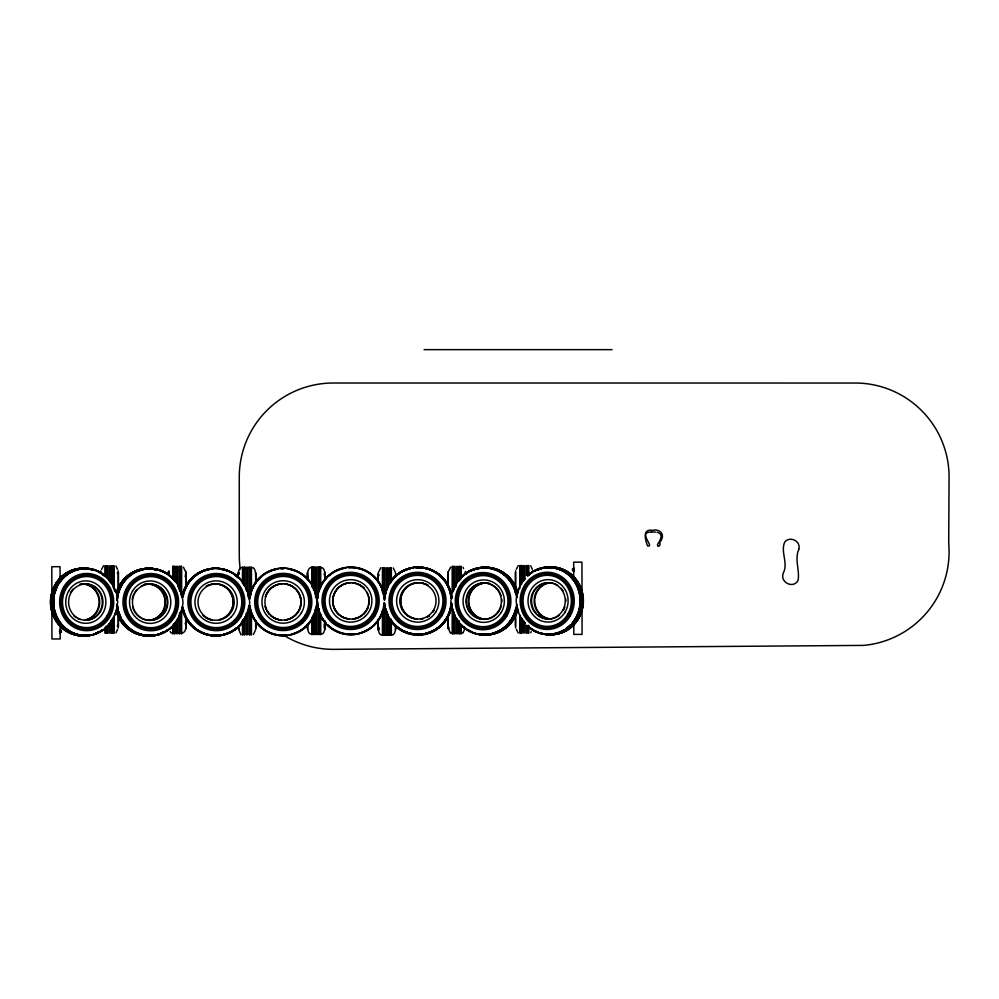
<?xml version="1.0" encoding="UTF-8"?>
<svg xmlns="http://www.w3.org/2000/svg" width="999" height="999" viewBox="0 0 999 999"><rect width="100%" height="100%" fill="white"/><g stroke="black" fill="none" stroke-linecap="round" stroke-linejoin="round"><path stroke-width="1.5" d="M517.395 591.433L516.133 600.149L517.045 608.903M448.002 572.315L448.002 575.499M181.706 611.6L183.004 602.884L182.068 594.13M248.401 611.513L249.738 602.809L248.776 594.043M316.933 600.199L318.269 591.483M307.555 625.936C307.48 628.433 307.967 634.852 311.788 634.178M448.002 624.712L448.002 627.747L450.262 632.642M242.507 567.457C238.699 566.77 238.212 573.151 238.286 575.649M239.036 574.138L239.248 572.839M255.669 575.649C255.769 573.126 255.195 566.808 251.436 567.457M324.937 575.649C325.087 573.076 324.4 566.908 320.716 567.457M378.196 626.86C378.122 629.37 378.621 635.751 382.43 635.064M115.959 632.916L117.52 629.457M253.409 634.515L255.669 629.645L255.669 620.854M530.769 632.742L531.256 631.605M464.685 629.17L463.074 632.742M101.523 569.467L103.571 565.709M448.688 570.904L450.736 567.145M516.346 569.293L518.256 565.546M168.481 572.34L169.181 570.928M185.165 576.798L185.864 572.34L183.479 567.27M380.806 567.707L378.196 572.877L378.196 581.668M462.774 632.941L461.151 632.954M651.448 532.067C636.9 531.443 655.257 547.652 647.564 545.916C644.243 537.112 643.306 528.583 652.822 530.382C657.866 528.546 667.007 533.191 659.74 542.557C661.425 545.117 657.28 548.463 657.479 544.655C659.727 540.696 664.635 534.178 657.042 532.23M60.177 577.834L61.239 577.809M572.689 569.692L573.751 569.68M60.115 631.418L61.164 631.405M424.088 349.65L612.062 349.65M651.535 532.055L655.494 532.055M243.007 567.457L244.193 567.457M244.693 567.457L246.278 567.457M247.665 567.457L249.263 567.457M249.75 567.457L250.949 567.457M311.788 567.457C307.792 567.045 306.568 574.4 308.254 577.06M312.275 567.457L313.474 567.457M313.961 567.457L315.559 567.457M316.945 567.457L318.531 567.457M319.031 567.457L320.217 567.457M246.278 567.869L247.665 567.869M315.559 567.869L316.945 567.869M172.715 632.954L170.966 632.891L170.267 631.493M173.202 632.954L174.4 632.954M174.887 632.954L176.473 632.954M177.872 632.954L179.458 632.954M179.945 632.954L181.144 632.954M181.643 632.954C185.851 633.466 186.813 625.786 185.165 623.089M452.222 632.954L450.487 632.891M452.722 632.954L453.908 632.954M454.408 632.954L455.994 632.954M457.392 632.954L458.978 632.954M459.465 632.954L460.664 632.954M315.559 633.753L316.945 633.753M312.275 634.178L313.474 634.178M313.961 634.178L315.559 634.178M316.945 634.178L318.531 634.178M319.031 634.178L320.217 634.178M320.716 634.178C324.538 634.852 325.012 628.433 324.937 625.936M386.188 634.64L387.587 634.64M382.917 635.064L384.116 635.064M384.603 635.064L386.188 635.064M387.587 635.064L389.173 635.064M389.66 635.064L390.859 635.064M391.358 635.064C395.167 635.751 395.654 629.37 395.579 626.86M241.021 634.827L238.286 628.521M518.256 633.041L516.346 629.295M463.074 567.345L463.598 568.593M530.719 565.734L532.342 569.293M117.52 569.467L115.959 566.008M393.319 567.994L395.579 572.877L395.579 576.997M465.384 572.315L465.621 573.876M378.946 628.383L379.158 629.682M315.959 593.918L316.92 602.684A33.766 33.754 -88.8 0 1 284.615 635.701A33.766 33.754 -88.8 0 1 249.463 605.669M450.861 600.424L451.798 609.19M116.821 594.03L117.732 602.797M573.838 567.882L573.901 571.465M573.426 568.931L573.576 570.417M573.301 568.931L573.326 570.429M573.051 568.931L573.076 570.429L572.802 568.943M572.552 568.943L572.577 570.441M61.289 630.656L61.314 632.155M60.04 577.047L60.077 578.846M60.914 630.656L60.939 632.155L60.789 630.669M60.539 630.669L60.564 632.167M60.415 630.669L60.44 632.167M59.952 629.632L60.027 633.216M59.653 630.681L59.69 632.18L59.528 630.694M582.017 608.254L582.067 634.39L573.801 634.402L573.788 625.174M573.701 575.973L573.676 562.137L581.942 562.125L581.992 592.869A33.354 31.531 -90 0 1 582.779 598.663M60.077 577.459L60.052 566.695L51.798 566.708L51.848 592.844M51.873 611.301L51.923 638.973L60.19 638.96L60.165 625.124A33.354 31.531 90 0 0 72.827 633.678M533.029 570.716L533.029 571.528M528.808 565.534L528.808 574.912M528.808 625.424L528.808 633.054M528.309 565.534L528.309 574.912M528.309 625.424L528.309 633.054M527.122 565.534L527.122 575.212M527.122 625.424L527.122 633.054M526.623 565.534L526.623 575.212M526.623 625.424L526.623 633.054M525.037 565.534L525.037 577.934M525.037 623.738L525.037 633.054M523.651 565.534L523.651 580.656M523.651 622.377L523.651 633.054M522.052 565.534L522.052 582.005M522.052 618.406L522.052 633.054M521.565 565.534L521.565 584.49M521.565 618.169L521.565 633.054M520.367 565.534L520.367 586.001M520.367 615.359L520.367 633.054M519.88 565.534L519.88 588.523M519.88 615.359L519.88 633.054M515.646 570.716L515.646 587.212M515.646 614.56L515.646 627.872M515.409 572.227L515.409 585.264M515.409 618.031L515.409 626.361M465.621 573.026L465.621 574.1M465.384 571.515L465.384 572.639M465.384 627.859L465.384 628.683M461.151 566.333L461.151 577.01M461.151 624.475L461.151 633.853M460.664 566.333L460.664 579.57M460.664 624.475L460.664 633.853M459.465 566.333L459.465 579.82M459.465 624.175L459.465 633.853M458.978 566.333L458.978 581.231M458.978 620.342L458.978 633.853M457.392 566.333L457.392 582.405M457.392 620.092L457.392 633.853M455.994 566.333L455.994 586.563M455.994 617.382L455.994 633.853M454.408 566.333L454.408 588.086M454.408 614.722L454.408 633.853M453.908 566.333L453.908 589.435M453.908 612.062L453.908 633.853M452.722 566.333L452.722 592.145M452.722 609.402L452.722 633.853M452.222 566.333L452.222 592.145M452.222 609.402L452.222 633.853M448.963 627.335L448.963 628.458M448.002 571.515L448.002 584.827M448.002 616.371L448.002 628.683M447.764 573.026L447.764 584.215M447.764 618.831L447.764 627.16M395.816 574.388L395.816 575.461M395.816 627.447L395.816 628.521M395.579 625.898L395.579 630.032M391.358 567.694L391.358 581.181M391.358 620.329L391.358 635.214M390.859 567.694L390.859 582.579M390.859 618.731L390.859 635.214M389.66 567.694L389.66 583.99M389.66 618.731L389.66 635.214M389.173 567.694L389.173 583.99M389.173 618.731L389.173 635.214M387.587 567.694L387.587 588.099M387.587 613.423L387.587 635.214M386.188 567.694L386.188 590.796M386.188 610.764L386.188 635.214M384.603 567.694L384.603 596.391M384.603 605.032L384.603 635.214M384.116 567.694L384.116 596.391M384.116 605.032L384.116 635.214M382.917 567.694L382.917 592.145M382.917 610.764L382.917 635.214M382.43 567.694L382.43 592.145M382.43 610.764L382.43 635.214M378.946 574.388L378.946 575.461M378.946 627.447L378.946 628.521M378.196 619.18L378.196 630.032M377.959 574.388L377.959 581.243M377.959 620.991L377.959 628.521M325.174 573.726L325.174 579.857M325.174 623.938L325.174 627.859M324.937 572.202L324.937 580.157M324.937 620.579L324.937 629.37M324.188 573.726L324.188 574.8M324.188 623.938L324.188 627.859M320.716 567.02L320.716 587.487M320.716 614.148L320.716 634.552M320.217 567.02L320.217 587.487M320.217 614.148L320.217 634.552M319.031 567.02L319.031 591.483M319.031 608.741L319.031 634.552M318.531 567.02L318.531 591.483M318.531 608.741L318.531 634.552M316.945 567.02L316.945 598.651M316.945 601.523L316.945 634.552M315.559 567.02L315.559 597.215M315.559 608.741L315.559 634.552M313.961 567.02L313.961 590.147M313.961 614.148L313.961 634.552M313.474 567.02L313.474 590.147M313.474 614.148L313.474 634.552M312.275 567.02L312.275 587.487M312.275 616.858L312.275 634.552M311.788 567.02L311.788 586.163M311.788 618.256L311.788 634.552M307.555 572.202L307.555 580.157M307.555 625.237L307.555 629.37M307.317 573.726L307.317 577.634M307.317 624.512L307.317 627.859M255.906 574L255.906 582.33M255.906 621.278L255.906 628.134M255.669 572.489L255.669 583.341M251.436 567.307L251.436 590.421M251.436 613.074L251.436 634.827M250.949 567.307L250.949 594.542M250.949 610.364L250.949 634.827M249.75 567.307L249.75 598.925M249.75 606.131L249.75 634.827M249.263 567.307L249.263 598.925M249.263 606.131L249.263 634.827M247.665 567.307L247.665 591.758M247.665 610.364L247.665 634.827M246.278 567.307L246.278 590.421M246.278 613.224L246.278 634.827M244.693 567.307L244.693 586.438M244.693 617.332L244.693 634.827M244.193 567.307L244.193 583.778M244.193 619.942L244.193 634.827M243.007 567.307L243.007 583.566M243.007 620.167L243.007 634.827M242.507 567.307L242.507 583.566M242.507 620.167L242.507 634.827M239.248 572.702L239.248 573.513M239.248 628.309L239.248 629.432M238.286 572.489L238.286 576.011M238.049 574L238.049 577.347M186.101 572.939L186.101 585.539M186.101 618.731L186.101 627.06M185.864 571.416L185.864 585.451M185.864 616.77L185.864 628.583M181.643 566.233L181.643 596.428M181.643 609.303L181.643 633.766M181.144 566.233L181.144 593.556M181.144 612L181.144 633.766M179.945 566.233L179.945 590.571M179.945 613.361L179.945 633.766M179.458 566.233L179.458 590.571M179.458 613.361L179.458 633.766M177.872 566.233L177.872 586.538M177.872 618.868L177.872 633.766M176.473 566.233L176.473 582.717M176.473 620.267L176.473 633.766M174.887 566.233L174.887 581.356M174.887 623.364L174.887 633.766M174.4 566.233L174.4 581.356M174.4 623.364L174.4 633.766M173.202 566.233L173.202 578.633M173.202 626.123L173.202 633.766M172.715 566.233L172.715 578.633M172.715 626.123L172.715 633.766M169.231 572.939L169.231 574M168.481 571.416L168.481 574.937M168.244 572.939L168.244 574M118.456 572.402L118.456 586.425M118.456 618.206L118.456 626.535M118.219 570.891L118.219 589.872M118.219 614.285L118.219 628.046M117.457 572.402L117.457 573.476M117.457 625.461L117.457 626.535M113.986 565.709L113.986 587.462M113.986 616.745L113.986 633.229M113.499 565.709L113.499 587.462M113.499 616.745L113.499 633.229M112.3 565.709L112.3 583.404M112.3 619.467L112.3 633.229M111.813 565.709L111.813 583.404M111.813 619.467L111.813 633.229M110.215 565.709L110.215 582.005M110.215 623.538L110.215 633.229M108.829 565.709L108.829 580.594M108.829 623.538L108.829 633.229M107.243 565.709L107.243 576.098M107.243 626.46L107.243 633.229M106.743 565.709L106.743 576.098M106.743 626.46L106.743 633.229M105.557 565.709L105.557 576.386M105.557 626.46L105.557 633.229M105.057 565.709L105.057 576.386M105.057 628.696L105.057 633.229M100.837 570.891L100.837 572.015M100.599 572.402L100.599 573.176M283.654 635.189A93.981 93.981 0 0 0 333.266 649.35L863.486 645.404A93.981 93.981 0 0 0 948.713 543.419L949.05 479.47A93.981 93.981 0 0 0 857.567 383.042L333.266 383.017A93.981 93.981 0 0 0 239.273 476.998L239.273 555.357A93.981 93.981 0 0 0 240.297 569.155M153.184 569.018A33.354 32.443 -90 0 1 157.38 569.78A33.766 32.855 -90 0 0 116.696 592.744M165.272 572.927A33.354 32.443 -90 0 0 158.741 570.142A33.766 32.855 -90 0 1 162.75 571.878M174.975 581.268A33.354 32.443 -90 0 0 168.843 575.262A33.354 32.443 -90 0 1 175.087 581.268M178.122 586.113A33.354 32.443 -90 0 1 180.831 592.832M179.395 615.584A33.354 32.443 -90 0 0 180.844 611.488A33.354 32.443 -90 0 1 178.247 618.206M175 623.026A33.354 32.443 -90 0 1 173.127 625.224M167.72 629.894A33.354 32.443 -90 0 1 165.31 631.405M164.061 632.067A33.354 32.443 -90 0 1 157.417 634.565A33.766 32.855 -90 0 0 163.948 631.768M126.261 625.249A33.354 32.443 -90 0 0 154.645 635.139A33.354 32.443 -90 0 1 122.065 619.492M125.312 624.188A33.354 32.443 -90 0 1 121.953 619.492M121.254 618.231A33.354 32.443 -90 0 1 118.544 611.525M118.169 610.127A33.354 32.443 -90 0 1 117.308 604.37A33.354 32.443 -90 0 0 118.294 610.127M117.432 598.576A33.354 32.443 -90 0 1 118.169 594.255M118.531 592.869A33.354 32.443 -90 0 1 132.842 573.663M134.053 572.939A33.354 32.443 -90 0 1 146.129 569.018M153.297 569.018A33.354 32.443 -90 0 1 157.492 569.78M158.853 570.142A33.354 32.443 -90 0 1 165.397 572.927M178.234 586.113A33.354 32.443 -90 0 1 180.944 592.832M181.306 594.23A33.354 32.443 -90 0 1 181.868 597.065A33.766 32.855 -90 0 0 181.319 594.13M177.547 619.455A33.354 32.443 -90 0 1 173.252 625.224M171.216 627.235A33.354 32.443 -90 0 1 165.422 631.405M164.173 632.067A33.354 32.443 -90 0 1 157.53 634.565A33.766 32.855 -90 0 0 164.061 631.768M121.366 618.231A33.354 32.443 -90 0 1 118.656 611.525M117.545 598.576A33.354 32.443 -90 0 1 118.282 594.255M118.644 592.869A33.354 32.443 -90 0 1 122.053 584.89M122.802 583.666A33.354 32.443 -90 0 1 140.709 570.154M142.07 569.78A33.354 32.443 -90 0 1 146.241 569.018M117.02 599.999A33.766 32.855 -90 0 1 165.584 572.564M166.821 573.289A33.766 32.855 -90 0 1 182.268 597.002M182.268 607.292A33.766 32.855 -90 0 1 148.389 635.913A33.766 32.855 -90 0 1 117.02 604.395M116.895 599.999A33.766 32.855 -90 0 1 165.472 572.564M166.708 573.289A33.766 32.855 -90 0 1 182.155 597.002M182.155 607.292A33.766 32.855 -90 0 1 148.277 635.913A33.766 32.855 -90 0 1 117.02 610.227M148.277 635.913A33.766 32.855 -90 0 1 116.908 604.395M116.696 595.604A33.766 32.855 -90 0 1 158.092 569.742M159.453 570.179A33.766 32.855 -90 0 1 164.71 572.564M165.946 573.289A33.766 32.855 -90 0 1 169.468 575.824M164.748 631.768A33.766 32.855 -90 0 1 149.65 635.938M167.557 630.244A33.766 32.855 90 0 1 116.633 605.869M116.633 598.526A33.766 32.855 90 0 1 158.466 569.742M159.828 570.179A33.766 32.855 90 0 1 165.085 572.564A33.766 32.855 -90 0 0 159.94 570.179M166.321 573.289A33.766 32.855 90 0 1 173.014 578.808M178.084 585.913A33.766 32.855 90 0 1 180.831 592.707M179.37 615.759A33.766 32.855 90 0 0 180.844 611.6A33.766 32.855 -90 0 1 177.51 619.68M174.001 624.425A33.766 32.855 90 0 1 172.028 626.548M116.746 598.526A33.766 32.855 -90 0 1 158.579 569.742M166.433 573.289A33.766 32.855 -90 0 1 175.012 581.006M178.197 585.913A33.766 32.855 -90 0 1 180.944 592.707M175.05 623.289A33.766 32.855 -90 0 1 169.992 628.496M167.67 630.244A33.766 32.855 -90 0 1 116.758 605.869M152.909 569.018A33.354 32.443 -90 0 1 157.105 569.78A33.766 32.855 -90 0 0 116.296 592.744M161.139 571.078A33.354 32.443 -90 0 1 164.997 572.927M167.445 629.894A33.354 32.443 -90 0 1 165.035 631.405M163.786 632.067A33.354 32.443 -90 0 1 157.143 634.565M154.37 635.139A33.354 32.443 -90 0 1 128.022 627.26M125.037 624.188A33.354 32.443 -90 0 1 117.894 610.127M117.333 597.127A33.354 32.443 -90 0 1 118.257 592.869M118.681 591.483A33.354 32.443 -90 0 1 140.322 570.154M141.671 569.78A33.354 32.443 -90 0 1 145.854 569.018M145.479 584.527A18.169 17.67 -90 0 1 164.798 611.588M164.173 612.574A18.169 17.67 -90 0 1 153.896 619.817M149.313 620.342A18.169 17.67 -90 0 1 141.883 618.468M140.534 617.707A18.169 17.67 -90 0 1 134.203 610.926M133.679 609.865A18.169 17.67 -90 0 1 132.53 606.505M132.218 599.425A18.169 17.67 -90 0 1 132.717 597.102M133.079 595.978A18.169 17.67 -90 0 1 134.003 593.793M134.578 592.757A18.169 17.67 -90 0 1 136.651 589.909M141.171 586.251A18.169 17.67 -90 0 1 143.993 584.977M156.069 634.977A33.766 32.855 -90 0 1 116.334 610.227A33.766 32.855 -90 0 0 155.956 634.977M153.147 569.205A33.354 32.443 -90 0 1 155.931 569.78M127.947 628.196A33.354 32.443 -90 0 0 153.197 635.139A33.354 32.443 90 0 1 119.693 618.231A33.354 32.443 -90 0 0 122.952 623.076M117.52 612.911A33.354 32.443 -90 0 0 119.156 616.957A33.354 32.443 90 0 1 116.97 611.525M117.083 592.869A33.354 32.443 -90 0 1 122.053 582.479M130.195 574.45A33.354 32.443 -90 0 1 139.148 570.154A33.354 32.443 90 0 0 130.082 574.45M140.497 569.78A33.354 32.443 -90 0 1 148.926 568.831M153.834 569.205A33.354 32.443 -90 0 1 156.618 569.78M153.896 635.139A33.354 32.443 -90 0 1 149.65 635.514M148.239 635.514A33.354 32.443 -90 0 1 117.782 611.525M117.77 592.869A33.354 32.443 -90 0 1 121.179 584.89M123.614 581.318A33.354 32.443 -90 0 1 129.72 575.287M133.304 572.939A33.354 32.443 -90 0 1 139.835 570.154M141.196 569.78A33.354 32.443 -90 0 1 149.613 568.831M147.914 635.514A33.354 32.443 90 0 1 125.187 625.249M124.226 624.188A33.354 32.443 90 0 1 117.457 611.525M117.445 592.869A33.354 32.443 90 0 1 149.288 568.831M153.521 569.205A33.354 32.443 90 0 1 156.306 569.78M153.571 635.139A33.354 32.443 90 0 1 149.326 635.514M117.058 592.744A33.766 32.855 -90 0 1 157.78 569.742M159.128 570.179A33.766 32.855 -90 0 1 164.398 572.564M164.423 631.768A33.766 32.855 -90 0 1 157.805 634.59M156.431 634.977A33.766 32.855 -90 0 1 149.338 635.938M147.914 635.938A33.766 32.855 -90 0 1 116.696 610.227M116.97 592.869A33.354 32.443 90 0 1 121.94 582.479M140.384 569.78A33.354 32.443 90 0 1 148.801 568.831M153.034 569.205A33.354 32.443 90 0 1 155.819 569.78M116.571 592.744A33.766 32.855 -90 0 1 157.293 569.742M155.682 634.977A33.766 32.855 -90 0 1 150.012 635.876M147.153 635.938A33.766 32.855 -90 0 1 115.934 610.227M152.76 569.205A33.354 32.443 -90 0 1 155.544 569.78M152.81 635.139A33.354 32.443 -90 0 1 149.987 635.451M147.165 635.514A33.354 32.443 -90 0 1 120.117 619.492M119.405 618.231A33.354 32.443 -90 0 1 116.696 611.525M116.696 592.869A33.354 32.443 -90 0 1 120.092 584.89M120.854 583.666A33.354 32.443 -90 0 1 129.808 574.45M132.218 572.939A33.354 32.443 -90 0 1 148.526 568.831M144.68 584.215A18.169 17.67 -90 0 1 164.723 598.613A18.169 17.67 -90 0 1 151.598 619.817M145.142 584.215A18.169 17.67 -90 0 1 165.409 600.187A18.169 17.67 -90 0 1 149.001 620.304M115.959 611.513A33.766 31.931 -90 0 1 66.808 629.62A33.766 31.931 -90 0 1 66.771 574.562A33.766 31.931 -90 0 1 115.946 592.619M116.608 595.454A33.766 31.931 -90 0 1 117.158 599.85M117.158 604.258A33.766 31.931 -90 0 1 116.621 608.653M92.745 634.877A33.766 31.931 -90 0 1 54.908 612.961A33.766 31.931 -90 0 1 72.253 571.178A33.766 31.931 -90 0 1 113.112 585.814M113.761 587.112A33.766 31.931 -90 0 1 115.784 592.619M116.683 596.915A33.766 31.931 -90 0 1 116.995 599.85M116.995 604.258A33.766 31.931 -90 0 1 116.696 607.192M115.797 611.513A33.766 31.931 -90 0 1 94.081 634.502M91.683 634.877A33.766 31.931 -90 0 1 52.148 601.373A33.766 31.931 -90 0 1 92.982 569.655M94.306 570.092A33.766 31.931 -90 0 1 100.612 573.201M99.45 631.68A33.766 31.931 -90 0 1 93.019 634.502M92.195 634.877A33.766 31.931 90 0 1 52.66 601.373A33.766 31.931 90 0 1 93.494 569.655M94.818 570.092A33.766 31.931 90 0 1 104.558 575.724M109.465 580.918A33.766 31.931 90 0 1 111.126 583.304M113.212 587.112A33.766 31.931 90 0 1 114.81 591.208M111.888 619.58A33.766 31.931 90 0 1 110.352 622.027M102.335 630.157A33.766 31.931 90 0 1 93.531 634.502M89.523 569.118A33.354 31.531 -90 0 1 92.233 569.68M102.235 574.325A33.354 31.531 -90 0 1 104.47 576.048M102.273 629.807A33.354 31.531 -90 0 1 99.937 631.306M98.726 631.98A33.354 31.531 -90 0 1 94.893 633.653M89.573 635.039A33.354 31.531 -90 0 1 68.407 630.606M66.121 628.995A33.354 31.531 -90 0 1 54.458 592.769M54.87 591.396A33.354 31.531 -90 0 1 68.369 573.576M69.555 572.852A33.354 31.531 -90 0 1 75.912 570.067M77.223 569.692A33.354 31.531 -90 0 1 81.294 568.931M90.072 569.118A33.354 31.531 -90 0 1 92.782 569.68M102.785 574.325A33.354 31.531 -90 0 1 108.054 578.995M112.263 619.368A33.354 31.531 -90 0 1 110.739 621.778M109.016 624.063A33.354 31.531 -90 0 1 105.057 628.071M102.822 629.807A33.354 31.531 -90 0 1 100.487 631.306M99.276 631.98A33.354 31.531 -90 0 1 92.807 634.477M90.122 635.039A33.354 31.531 -90 0 1 76.486 634.103M75.187 633.678A33.354 31.531 -90 0 1 62.525 625.162M61.601 624.1A33.354 31.531 -90 0 1 54.67 610.027M54.371 608.616A33.354 31.531 -90 0 1 54.121 597.027M55.007 592.769A33.354 31.531 -90 0 1 57.005 587.337M60.689 581.218A33.354 31.531 -90 0 1 67.757 574.363M70.105 572.852A33.354 31.531 -90 0 1 76.461 570.067M77.772 569.692A33.354 31.531 -90 0 1 81.843 568.931M89.91 569.118A33.354 31.531 -90 0 1 92.62 569.68M102.622 574.325A33.354 31.531 -90 0 1 104.858 576.048M112.1 619.368A33.354 31.531 -90 0 1 110.577 621.778M102.66 629.807A33.354 31.531 -90 0 1 100.325 631.306M99.113 631.98A33.354 31.531 -90 0 1 95.28 633.653A33.766 31.931 -90 0 0 98.988 631.68M89.96 635.039A33.354 31.531 -90 0 1 76.324 634.103M75.025 633.678A33.354 31.531 -90 0 1 62.363 625.162M61.439 624.1A33.354 31.531 -90 0 1 57.48 586.051M58.167 584.802A33.354 31.531 -90 0 1 76.299 570.067M77.61 569.692A33.354 31.531 -90 0 1 81.681 568.931M90.709 634.877A33.766 31.931 90 0 1 51.174 601.373A33.766 31.931 90 0 1 92.008 569.655M87.924 635.039A33.354 31.531 -90 0 1 74.301 634.103M72.989 633.678A33.354 31.531 -90 0 1 60.327 625.162M58.516 622.976A33.354 31.531 -90 0 1 52.822 611.425M52.472 610.027A33.354 31.531 -90 0 1 51.636 604.283M51.623 599.937A33.354 31.531 -90 0 1 52.16 595.591M52.822 592.769A33.354 31.531 -90 0 1 55.444 586.051M56.856 583.578A33.354 31.531 -90 0 1 60.315 579.033M61.276 578.009A33.354 31.531 -90 0 1 74.263 570.067M75.587 569.692A33.354 31.531 -90 0 1 79.645 568.931M88.849 569.118A33.354 31.531 -90 0 1 91.546 569.68M88.899 635.039A33.354 31.531 -90 0 1 75.262 634.103M73.963 633.678A33.354 31.531 -90 0 1 53.796 611.425M53.434 610.027A33.354 31.531 -90 0 1 52.597 604.283M52.597 599.937A33.354 31.531 -90 0 1 53.134 595.591M53.784 592.769A33.354 31.531 -90 0 1 57.093 584.802M57.83 583.578A33.354 31.531 -90 0 1 75.225 570.067M76.548 569.692A33.354 31.531 -90 0 1 84.728 568.731M88.436 635.039A33.354 31.531 90 0 1 67.27 630.606M63.899 628.109A33.354 31.531 90 0 1 67.245 573.576M68.431 572.852A33.354 31.531 90 0 1 74.775 570.067M76.099 569.692A33.354 31.531 90 0 1 80.157 568.931M91.221 634.877A33.766 31.931 -90 0 1 51.686 601.373A33.766 31.931 -90 0 1 92.532 569.655M87.762 635.039A33.354 31.531 90 0 1 74.138 634.103M58.367 622.976A33.354 31.531 90 0 1 52.66 611.425M52.31 610.027A33.354 31.531 90 0 1 51.473 604.283M51.461 599.937A33.354 31.531 90 0 1 52.298 594.168M52.66 592.769A33.354 31.531 90 0 1 55.282 586.051M55.969 584.802A33.354 31.531 90 0 1 60.152 579.033M61.114 578.009A33.354 31.531 90 0 1 72.79 570.504M75.424 569.692A33.354 31.531 90 0 1 79.483 568.931M90.547 634.877A33.766 31.931 90 0 1 51.011 601.373A33.766 31.931 90 0 1 91.846 569.655M90.16 634.877A33.766 31.931 -90 0 1 50.649 603.583A33.766 31.931 -90 0 1 87.388 568.693M87.375 635.039A33.354 31.531 90 0 1 73.751 634.103M72.44 633.678A33.354 31.531 90 0 1 66.209 630.606M63.924 628.995A33.354 31.531 90 0 1 54.908 618.144M54.283 616.858A33.354 31.531 90 0 1 51.923 610.027M51.199 605.731A33.354 31.531 90 0 1 51.199 598.476M51.611 595.591A33.354 31.531 90 0 1 52.273 592.769M52.672 591.396A33.354 31.531 90 0 1 63.886 575.199M67.358 572.852A33.354 31.531 90 0 1 73.714 570.067M75.037 569.692A33.354 31.531 90 0 1 77.722 569.118M87.213 635.039A33.354 31.531 -90 0 1 73.589 634.103M72.278 633.678A33.354 31.531 -90 0 1 66.046 630.606M63.761 628.995A33.354 31.531 -90 0 1 57.817 622.976M56.169 620.629A33.354 31.531 -90 0 1 54.745 618.144M53.009 614.185A33.354 31.531 -90 0 1 52.984 590.022M55.42 584.802A33.354 31.531 -90 0 1 63.724 575.199M67.195 572.852A33.354 31.531 -90 0 1 73.551 570.067M74.875 569.692A33.354 31.531 -90 0 1 78.933 568.931M89.997 634.877A33.766 31.931 -90 0 1 50.487 603.583A33.766 31.931 -90 0 1 87.225 568.693M81.044 584.44A18.169 17.183 -90 0 1 102.21 600.087A18.169 17.183 -90 0 1 84.778 620.242M80.345 619.53A18.169 17.183 -90 0 1 77.547 618.381M76.236 617.619A18.169 17.183 -90 0 1 73.814 615.746M70.442 592.669A18.169 17.183 -90 0 1 73.252 588.96M82.268 583.916A18.169 17.183 -90 0 1 98.988 600.087A18.169 17.183 -90 0 1 86.001 619.73M79.92 584.128A18.169 17.183 -90 0 1 99.388 598.526A18.169 17.183 -90 0 1 86.638 619.73M491.883 568.743A33.354 32.443 -90 0 0 484.865 567.794A33.354 32.443 -90 0 1 491.758 568.743M493.231 569.118A33.354 32.443 -90 0 1 515.684 593.194M516.008 607.629A33.354 32.443 -90 0 1 491.908 633.528A33.354 32.443 -90 0 0 504.395 627.135M489.148 634.103A33.354 32.443 -90 0 1 479.27 634.115A33.354 32.443 -90 0 0 489.035 634.103M463.886 627.172A33.354 32.443 -90 0 0 471.128 631.68A33.354 32.443 -90 0 1 463.773 627.172M458.891 622.04A33.354 32.443 -90 0 1 456.456 618.456M455.094 615.921A33.354 32.443 -90 0 1 452.672 609.09M453.446 590.446A33.354 32.443 -90 0 1 455.731 585.114M458.866 580.282A33.354 32.443 -90 0 1 460.739 578.084M461.725 577.06A33.354 32.443 -90 0 1 475.087 569.13M480.631 567.994A33.354 32.443 -90 0 0 476.448 568.756A33.354 32.443 -90 0 1 480.507 567.994M451.286 598.963A33.766 32.855 -90 0 1 483.316 567.382A33.766 32.855 -90 0 1 516.72 597.439M516.72 604.782A33.766 32.855 -90 0 1 486.238 634.84A33.766 32.855 -90 0 1 452.16 609.19A33.766 32.855 -90 0 0 454.732 616.108M451.286 603.371A33.766 32.855 -90 0 0 451.848 607.767A33.766 32.855 -90 0 1 451.398 603.371M452.634 591.72A33.766 32.855 -90 0 1 487.025 567.494A33.766 32.855 -90 0 1 516.833 597.439M516.845 604.782A33.766 32.855 -90 0 1 490.621 634.265A33.766 32.855 -90 0 1 455.394 617.407M451.398 598.963A33.766 32.855 -90 0 1 451.71 596.028M493.119 569.118A33.354 32.443 -90 0 1 515.571 593.194M515.884 607.629A33.354 32.443 -90 0 1 515.222 610.451M514.797 611.838A33.354 32.443 -90 0 1 508.466 623.126M458.778 622.04A33.354 32.443 -90 0 1 456.331 618.456M454.982 615.921A33.354 32.443 -90 0 1 452.559 609.09M453.334 590.446A33.354 32.443 -90 0 1 456.318 583.866M458.753 580.282A33.354 32.443 -90 0 1 460.614 578.084M461.613 577.06A33.354 32.443 -90 0 1 474.975 569.13M469.118 571.54A33.766 32.855 -90 0 1 516.845 593.094A33.354 32.443 -90 0 0 494.318 569.118M467.919 630.032A33.766 32.855 -90 0 0 517.157 607.717A33.354 32.443 -90 0 1 480.344 634.115M463.286 626.548A33.766 32.855 -90 0 1 461.226 624.512M459.303 580.019A33.766 32.855 -90 0 1 461.201 577.797M462.2 576.76A33.766 32.855 -90 0 1 467.882 572.277M468.743 571.54A33.766 32.855 -90 0 1 516.471 593.094A33.354 32.443 -90 0 0 513.374 585.077M456.493 618.681A33.766 32.855 -90 0 0 490.284 634.402A33.766 32.855 -90 0 0 516.795 607.717A33.354 32.443 -90 0 1 513.386 617.17M455.119 616.108A33.766 32.855 -90 0 1 452.659 609.19M453.446 590.322A33.766 32.855 -90 0 1 455.756 584.914M456.468 583.641A33.766 32.855 -90 0 1 460.826 577.797M461.838 576.76A33.766 32.855 -90 0 1 467.52 572.277M485.139 567.794A33.354 32.443 -90 0 1 492.157 568.743M493.518 569.118A33.354 32.443 -90 0 1 501.273 572.614M502.46 573.389A33.354 32.443 -90 0 1 515.971 593.194M515.609 610.451A33.354 32.443 -90 0 1 492.195 633.528M489.423 634.103A33.354 32.443 -90 0 1 479.545 634.115M471.416 631.68A33.354 32.443 -90 0 1 467.644 629.67M466.458 628.895A33.354 32.443 -90 0 1 464.16 627.172M459.14 580.282A33.354 32.443 -90 0 1 461.014 578.084M462 577.06A33.354 32.443 -90 0 1 465.247 574.263M476.723 568.756A33.354 32.443 -90 0 1 479.495 568.181M466.77 604.32A18.169 17.67 -90 0 1 479.97 583.503A18.169 17.67 -90 0 1 501.023 595.666M501.748 599.15A18.169 17.67 -90 0 1 501.848 601.523M501.148 606.218A18.169 17.67 -90 0 1 499.85 609.527M499.288 610.551A18.169 17.67 -90 0 1 476.373 617.444M475.024 616.683A18.169 17.67 -90 0 1 467.008 605.469M471.066 570.866A33.766 32.855 -90 0 1 517.532 593.094A33.766 32.855 -90 0 0 482.142 567.569M517.17 610.576A33.766 32.855 -90 0 1 477.834 633.953M493.331 568.743A33.354 32.443 -90 0 0 486.313 567.794A33.354 32.443 -90 0 1 493.444 568.743M494.68 569.118A33.354 32.443 -90 0 1 502.435 572.614M503.633 573.389A33.354 32.443 -90 0 1 511.775 581.406M514.06 585.077A33.354 32.443 -90 0 1 516.77 591.795A33.354 32.443 -90 0 0 494.805 569.118M514.085 617.17A33.354 32.443 -90 0 0 516.783 610.451A33.354 32.443 -90 0 1 514.198 617.17M513.374 618.431A33.354 32.443 -90 0 1 493.356 633.528A33.354 32.443 -90 0 0 500.124 631.043M490.596 634.103A33.354 32.443 -90 0 1 480.719 634.115A33.354 32.443 -90 0 0 490.709 634.103M477.897 568.756A33.354 32.443 -90 0 1 480.669 568.181M485.626 567.794A33.354 32.443 -90 0 1 492.632 568.743M493.993 569.118A33.354 32.443 -90 0 1 512.674 583.828M512.687 618.431A33.354 32.443 -90 0 1 508.391 624.2M506.356 626.198A33.354 32.443 -90 0 1 500.561 630.369M499.313 631.043A33.354 32.443 -90 0 1 492.669 633.528M489.91 634.103A33.354 32.443 -90 0 1 480.019 634.115M477.21 568.756A33.354 32.443 -90 0 1 479.97 568.181M485.951 567.794A33.354 32.443 -90 0 1 492.957 568.743M477.522 568.756A33.354 32.443 -90 0 1 480.294 568.181M470.704 570.866A33.766 32.855 -90 0 1 517.17 593.094M517.482 607.717A33.766 32.855 -90 0 1 468.231 630.032M465.821 573.926A33.766 32.855 -90 0 1 468.206 572.277M513.498 618.431A33.354 32.443 -90 0 1 509.19 624.2M508.191 625.224A33.354 32.443 -90 0 1 501.373 630.369M517.295 610.576A33.766 32.855 -90 0 1 477.947 633.953M471.178 570.866A33.766 32.855 -90 0 1 477.909 568.344M482.529 567.569A33.766 32.855 -90 0 1 517.669 591.683M517.682 610.576A33.766 32.855 -90 0 1 478.334 633.953M474.2 569.68A33.766 32.855 -90 0 1 478.309 568.344M486.7 567.794A33.354 32.443 -90 0 1 493.718 568.743M495.079 569.118A33.354 32.443 -90 0 1 516.733 590.409M517.17 610.451A33.354 32.443 -90 0 1 493.756 633.528M490.984 634.103A33.354 32.443 -90 0 1 481.106 634.115M485.651 619.305A18.169 17.67 -90 0 1 468.456 599.175A18.169 17.67 -90 0 1 489.46 583.329M481.543 618.593A18.169 17.67 -90 0 1 486.85 582.979M527.497 575.486A33.766 31.931 -90 0 1 571.615 577.484A33.766 31.931 -90 0 1 571.653 624.2A33.766 31.931 -90 0 1 527.522 626.261M524.587 623.151A33.766 31.931 -90 0 1 521.278 618.393M520.591 617.12A33.766 31.931 -90 0 1 517.557 608.903M517.245 594.28A33.766 31.931 -90 0 1 520.566 584.627M521.266 583.354A33.766 31.931 -90 0 1 524.55 578.608M534.577 570.579A33.766 31.931 -90 0 1 575.262 582.067A33.766 31.931 -90 0 1 569.805 626.236A33.766 31.931 -90 0 1 527.684 626.261M524.75 623.151A33.766 31.931 -90 0 1 521.441 618.393M518.493 611.725A33.766 31.931 -90 0 1 517.719 608.903M517.407 594.28A33.766 31.931 -90 0 1 518.956 588.648M521.416 583.354A33.766 31.931 -90 0 1 524.712 578.608M527.659 575.486A33.766 31.931 -90 0 1 533.354 571.266M543.543 567.744A33.766 31.931 -90 0 1 581.705 602.31A33.766 31.931 -90 0 1 540.884 633.291M536.962 631.78A33.766 31.931 -90 0 1 533.254 629.745M536.913 569.954A33.766 31.931 -90 0 1 542.182 568.056M543.019 567.744A33.766 31.931 -90 0 1 580.731 606.693A33.766 31.931 -90 0 1 532.729 629.745M531.568 628.958A33.766 31.931 -90 0 1 528.234 626.261M528.209 575.486A33.766 31.931 -90 0 1 533.903 571.266M535.127 570.579A33.766 31.931 -90 0 1 541.67 568.056M545.666 567.707A33.354 31.531 -90 0 1 557.917 568.831M559.228 569.268A33.354 31.531 -90 0 1 571.89 577.784M572.814 578.846A33.354 31.531 -90 0 1 576.773 616.895M575.362 619.368A33.354 31.531 -90 0 1 572.839 622.839M570.941 624.937A33.354 31.531 -90 0 1 545.716 634.015M542.981 633.578A33.354 31.531 -90 0 1 540.322 632.891M535.139 570.966A33.354 31.531 -90 0 1 541.608 568.468M557.38 568.831A33.354 31.531 -90 0 0 545.117 567.707A33.766 31.931 -90 0 1 583.241 600.099A33.766 31.931 -90 0 1 546.478 634.24M558.678 569.268A33.354 31.531 -90 0 1 563.723 571.615M564.91 572.327A33.354 31.531 -90 0 1 570.367 576.76M571.341 577.784A33.354 31.531 -90 0 1 575.524 583.541M576.211 584.802A33.354 31.531 -90 0 1 579.919 597.202M580.094 601.56A33.354 31.531 -90 0 1 578.858 610.164M578.446 611.55A33.354 31.531 -90 0 1 576.223 616.895M575.536 618.144A33.354 31.531 -90 0 1 572.29 622.839M570.392 624.937A33.354 31.531 -90 0 1 566.108 628.583M563.761 630.094A33.354 31.531 -90 0 1 553.396 633.816M550.649 634.14A33.354 31.531 -90 0 1 545.167 634.015M542.432 633.578A33.354 31.531 -90 0 1 539.772 632.891M538.461 632.454A33.354 31.531 -90 0 1 535.889 631.393M532.23 629.382A33.354 31.531 -90 0 1 527.784 625.948M524.875 622.877A33.354 31.531 -90 0 1 522.352 619.405M522.327 582.355A33.354 31.531 -90 0 1 524.85 578.883M527.759 575.799A33.354 31.531 -90 0 1 532.205 572.352M534.59 570.966A33.354 31.531 -90 0 1 541.058 568.468M550.586 582.792A18.169 17.183 -90 0 1 553.521 583.416M554.932 583.916A18.169 17.183 -90 0 1 557.629 585.327M561.126 588.286A18.169 17.183 -90 0 1 562.999 590.759M565.796 598.863A18.169 17.183 -90 0 1 565.896 601.248M564.872 607.055A18.169 17.183 -90 0 1 563.424 610.277M559.49 615.022A18.169 17.183 -90 0 1 557.005 616.783M555.656 617.482A18.169 17.183 -90 0 1 549.862 618.993M546.878 618.918A18.169 17.183 -90 0 1 537.412 614.522M536.326 613.436A18.169 17.183 -90 0 1 532.717 594.28A18.169 17.183 -90 0 1 547.589 582.729M557.529 568.831A33.354 31.531 -90 0 0 545.279 567.707A33.766 31.931 -90 0 1 583.404 600.099A33.766 31.931 -90 0 1 546.64 634.24M558.841 569.268A33.354 31.531 -90 0 1 563.886 571.615M565.072 572.327A33.354 31.531 -90 0 1 567.357 573.938M569.517 575.774A33.354 31.531 -90 0 1 576.373 584.802M576.997 586.076A33.354 31.531 -90 0 1 579.008 610.164M578.608 611.55A33.354 31.531 -90 0 1 573.339 621.715M570.554 624.937A33.354 31.531 -90 0 1 566.271 628.583M563.923 630.094A33.354 31.531 -90 0 1 553.558 633.816M550.811 634.14A33.354 31.531 -90 0 1 545.329 634.015M542.594 633.578A33.354 31.531 -90 0 1 539.935 632.891M538.623 632.454A33.354 31.531 -90 0 1 536.051 631.393M532.392 629.382A33.354 31.531 -90 0 1 527.947 625.948M525.037 622.877A33.354 31.531 -90 0 1 523.314 620.604M523.289 581.156A33.354 31.531 -90 0 1 525.012 578.883M527.922 575.799A33.354 31.531 -90 0 1 532.355 572.352M534.752 570.966A33.354 31.531 -90 0 1 541.221 568.468M544.505 567.744A33.766 31.931 -90 0 1 582.692 600.099A33.766 31.931 -90 0 1 545.929 634.24M537.874 569.954A33.766 31.931 -90 0 1 541.82 568.443M547.315 567.707A33.354 31.531 -90 0 1 559.565 568.831M560.876 569.268A33.354 31.531 -90 0 1 565.921 571.615M567.107 572.327A33.354 31.531 -90 0 1 581.393 592.907M582.117 597.202A33.354 31.531 -90 0 1 582.117 604.457M581.705 607.355A33.354 31.531 -90 0 1 581.043 610.164M580.644 611.55A33.354 31.531 -90 0 1 555.594 633.816M552.847 634.14A33.354 31.531 -90 0 1 547.365 634.015M546.341 567.707A33.354 31.531 -90 0 1 564.959 571.615M566.133 572.327A33.354 31.531 -90 0 1 580.419 592.907M581.143 597.202A33.354 31.531 -90 0 1 581.143 604.457M580.731 607.355A33.354 31.531 -90 0 1 580.082 610.164M579.67 611.55A33.354 31.531 -90 0 1 554.62 633.816M551.873 634.14A33.354 31.531 -90 0 1 546.391 634.015M546.79 567.707A33.354 31.531 -90 0 1 578.521 586.088A33.354 31.531 -90 0 1 573.039 623.913M572.077 624.937A33.354 31.531 -90 0 1 555.082 633.816M552.322 634.14A33.354 31.531 -90 0 1 546.84 634.015M543.993 567.744A33.766 31.931 -90 0 1 582.167 600.099A33.766 31.931 -90 0 1 545.417 634.24M537.362 569.954A33.766 31.931 -90 0 1 541.296 568.443M547.477 567.707A33.354 31.531 -90 0 1 559.727 568.831M561.038 569.268A33.354 31.531 -90 0 1 566.083 571.615M567.27 572.327A33.354 31.531 -90 0 1 580.332 612.924M574.65 622.839A33.354 31.531 -90 0 1 555.756 633.816M553.009 634.14A33.354 31.531 -90 0 1 547.527 634.015M544.667 567.744A33.766 31.931 -90 0 1 582.854 600.099A33.766 31.931 -90 0 1 546.091 634.24M538.036 569.954A33.766 31.931 -90 0 1 541.982 568.443M547.864 567.707A33.354 31.531 -90 0 1 560.114 568.831M561.426 569.268A33.354 31.531 -90 0 1 574.075 577.784M575.886 579.957A33.354 31.531 -90 0 1 581.593 591.508M582.792 603.009A33.354 31.531 -90 0 1 582.242 607.355M581.593 610.164A33.354 31.531 -90 0 1 578.284 618.144M577.559 619.368A33.354 31.531 -90 0 1 575.037 622.839M573.139 624.937A33.354 31.531 -90 0 1 568.843 628.583M566.508 630.094A33.354 31.531 -90 0 1 556.143 633.816M553.396 634.14A33.354 31.531 -90 0 1 547.914 634.015M548.026 567.707A33.354 31.531 -90 0 1 560.277 568.831M561.588 569.268A33.354 31.531 -90 0 1 574.238 577.784M576.048 579.957A33.354 31.531 -90 0 1 581.755 591.508M582.105 592.907A33.354 31.531 -90 0 1 583.004 601.56M582.941 603.009A33.354 31.531 -90 0 1 582.117 608.778M581.755 610.164A33.354 31.531 -90 0 1 575.199 622.839M573.301 624.937A33.354 31.531 -90 0 1 569.005 628.583M566.67 630.094A33.354 31.531 -90 0 1 556.306 633.816M553.558 634.14A33.354 31.531 -90 0 1 548.076 634.015M550.099 618.918A18.169 17.183 -90 0 1 534.777 600.474M534.84 599.288A18.169 17.183 -90 0 1 550.824 582.729M549.462 618.918A18.169 17.183 -90 0 1 534.153 600.474A18.169 17.183 -90 0 1 550.187 582.729M348.763 567.644A33.354 33.342 -88.8 0 1 384.228 598.726M379.47 618.206A33.354 33.342 -88.8 0 0 384.228 603.071A33.766 33.641 -88.8 0 0 384.952 607.542M378.696 619.417A33.354 33.342 -88.8 0 1 358.903 633.316M354.608 634.078A33.354 33.342 -88.8 0 1 334.94 630.169M333.691 629.445A33.354 33.342 -88.8 0 1 327.922 625.024M325.911 622.939A33.354 33.342 -88.8 0 1 321.74 616.982M321.079 615.696A33.354 33.342 -88.8 0 1 318.581 608.866M318.269 607.454A33.354 33.342 -88.8 0 1 317.632 601.66M317.694 598.776A33.354 33.342 -88.8 0 1 318.007 595.866M318.943 591.608A33.354 33.342 -88.8 0 1 326.873 577.872M328.958 575.861A33.354 33.342 -88.8 0 1 345.854 567.956M317.257 598.751A33.766 33.754 -88.8 0 1 350.924 567.145A33.766 33.754 -88.8 0 1 384.627 598.701M384.627 603.096A33.766 33.754 -88.8 0 1 350.237 634.69A33.766 33.754 -88.8 0 1 317.195 601.673M356.131 583.478A18.169 18.157 -88.8 0 0 352.622 582.829A18.169 18.157 -88.8 0 1 356.069 583.478M357.255 583.841A18.169 18.157 -88.8 0 1 364.173 588.349A18.169 18.157 -88.8 0 0 357.192 583.841M369.205 600.124A18.169 18.157 -88.8 0 0 368.693 596.59A18.169 18.157 -88.8 0 1 368.731 604.845M369.218 601.311A18.169 18.157 -88.8 0 1 368.793 604.845M366.583 610.339A18.169 18.157 -88.8 0 0 368.132 607.117A18.169 18.157 -88.8 0 1 366.533 610.339M363.624 614.035A18.169 18.157 -88.8 0 0 365.946 611.326A18.169 18.157 -88.8 0 1 359.74 616.845A18.169 18.157 -88.8 0 0 361.8 615.571M353.047 618.98A18.169 18.157 -88.8 0 0 358.753 617.382A18.169 18.157 -88.8 0 1 352.984 618.98M333.004 602.909A18.169 18.157 -88.8 0 0 349.488 619.018A18.169 18.157 -88.8 0 1 332.842 600.536A18.169 18.157 -88.8 0 1 350.199 582.767A18.169 18.157 -88.8 0 0 343.369 584.465M332.967 599.363A18.169 18.157 -88.8 0 1 342.32 585.002M366.908 592.17A18.169 18.157 -88.8 0 1 368.319 595.454M317.058 598.738A33.766 33.754 -88.8 0 1 350.724 567.145A33.766 33.754 -88.8 0 1 384.428 598.688M316.995 601.673A33.766 33.754 -88.8 0 0 350.037 634.677A33.766 33.754 -88.8 0 0 384.428 603.096A33.766 33.641 -88.8 0 0 384.84 606.093M348.551 567.632A33.354 33.342 -88.8 0 1 384.016 598.713M384.016 603.059A33.354 33.342 -88.8 0 1 383.441 607.404M382.754 610.227A33.354 33.342 -88.8 0 1 379.258 618.194M378.484 619.417A33.354 33.342 -88.8 0 1 358.691 633.304M352.947 634.203A33.354 33.342 -88.8 0 1 327.709 625.024M325.711 622.926A33.354 33.342 -88.8 0 1 321.528 616.982M320.866 615.696A33.354 33.342 -88.8 0 1 318.369 608.866M318.057 607.454A33.354 33.342 -88.8 0 1 317.42 601.66M317.482 598.763A33.354 33.342 -88.8 0 1 326.661 577.859M327.684 576.835A33.354 33.342 -88.8 0 1 345.642 567.956M299.088 572.714A33.354 33.342 -88.8 0 0 293.743 570.367A33.354 33.342 -88.8 0 1 299.151 572.714M300.337 573.438A33.354 33.342 -88.8 0 1 309.94 582.23M312.275 585.901A33.354 33.342 -88.8 0 1 316.009 596.865M310.801 620.466A33.354 33.342 -88.8 0 1 300.374 630.469M299.113 631.193A33.354 33.342 -88.8 0 1 291.009 634.353M249.925 605.619A33.354 33.342 -88.8 0 0 265.784 630.494A33.354 33.342 -88.8 0 1 254.645 619.28M249.925 598.364A33.354 33.342 -88.8 0 1 277.959 569.005A33.354 33.342 -88.8 0 0 267.083 572.739M280.869 568.681A33.354 33.342 -88.8 0 1 283.766 568.618A33.354 33.342 -88.8 0 0 280.931 568.681M249.45 598.314A33.766 33.754 -88.8 0 1 316.571 598.264M316.758 602.672A33.766 33.754 -88.8 0 1 284.515 635.701A33.766 33.754 -88.8 0 1 249.563 605.669M287.874 584.515A18.169 18.157 -88.8 0 0 284.365 583.866A18.169 18.157 -88.8 0 1 284.852 620.017A18.169 18.157 -88.8 0 0 300.237 607.03M288.998 584.877A18.169 18.157 -88.8 0 1 295.916 589.385M296.703 590.272A18.169 18.157 -88.8 0 1 298.114 592.195M298.713 593.206A18.169 18.157 -88.8 0 1 300.537 605.881M277.734 619.405A18.169 18.157 -88.8 0 0 281.243 620.054A18.169 18.157 -88.8 0 1 273.451 617.494M276.611 619.043A18.169 18.157 -88.8 0 1 273.401 617.494M272.402 616.858A18.169 18.157 -88.8 0 1 270.542 615.359M266.358 609.652A18.169 18.157 -88.8 0 1 265.172 606.293A18.169 18.157 -88.8 0 0 266.421 609.652M267.27 592.544A18.169 18.157 -88.8 0 1 274.063 586.038A18.169 18.157 -88.8 0 0 267.332 592.544M272.465 616.858A18.169 18.157 -88.8 0 1 270.604 615.359M249.563 598.326A33.766 33.754 -88.8 0 1 316.671 598.264M300.412 573.438A33.354 33.342 -88.8 0 1 316.071 596.865M311.638 619.243A33.354 33.342 -88.8 0 1 300.437 630.469M299.188 631.193A33.354 33.342 -88.8 0 1 291.084 634.353M279.533 635.127A33.354 33.342 -88.8 0 0 286.788 635.114A33.354 33.342 -88.8 0 1 267.045 631.218A33.354 33.342 -88.8 0 0 276.648 634.677M253.921 618.031A33.354 33.342 -88.8 0 1 250.761 609.914M250.175 596.915A33.354 33.342 -88.8 0 1 251.124 592.657M251.561 591.271A33.354 33.342 -88.8 0 1 253.896 585.938M254.62 584.69A33.354 33.342 -88.8 0 1 264.598 574.238M181.968 596.965A33.766 33.641 -88.8 0 1 238.474 577.672M241.433 580.906A33.766 33.641 -88.8 0 1 244.705 585.814M245.379 587.1A33.766 33.641 -88.8 0 1 247.065 591.196M248.202 595.454A33.766 33.641 -88.8 0 1 248.651 598.376M246.016 615.646A33.766 33.641 -88.8 0 1 241.471 623.189M238.499 626.448A33.766 33.641 -88.8 0 1 181.98 607.242M182.38 596.977A33.766 33.641 -88.8 0 1 247.927 592.619A33.354 33.217 -88.8 0 0 243.544 583.541M248.301 594.03A33.766 33.641 -88.8 0 1 249.076 598.376M249.076 605.731A33.766 33.641 -88.8 0 1 248.314 610.089M247.939 611.513A33.766 33.641 -88.8 0 1 182.392 607.255M220.404 569.105A33.354 33.217 -88.8 0 1 223.252 569.68M224.65 570.054A33.354 33.217 -88.8 0 1 227.385 570.978M233.803 574.325A33.354 33.217 -88.8 0 1 238.336 577.971M243.781 619.355A33.354 33.217 -88.8 0 1 241.296 622.939M236.189 628.071A33.354 33.217 -88.8 0 1 231.368 631.306M230.095 631.98A33.354 33.217 -88.8 0 1 223.289 634.465M220.454 635.039A33.354 33.217 -88.8 0 1 182.542 607.18A33.766 33.641 -88.8 0 0 248.077 611.513M182.53 597.027A33.354 33.217 -88.8 0 1 206.069 570.067M207.455 569.692A33.354 33.217 -88.8 0 1 211.738 568.931M221.216 584.989A18.169 18.094 -88.8 0 1 219.355 619.717M212.3 620.029A18.169 18.094 -88.8 0 1 205.669 617.607M206.331 586.151A18.169 18.094 -88.8 0 1 209.603 584.752M210.739 584.427A18.169 18.094 -88.8 0 1 220.105 584.627M182.53 596.977A33.766 33.641 -88.8 0 1 248.064 592.619M248.451 594.03A33.766 33.641 -88.8 0 1 249.213 598.389M249.213 605.731A33.766 33.641 -88.8 0 1 248.451 610.102M220.804 569.118A33.354 33.217 -88.8 0 1 223.664 569.68M225.05 570.054A33.354 33.217 -88.8 0 1 232.992 573.563M243.394 583.541A33.354 33.217 -88.8 0 1 244.892 586.026M246.728 589.972A33.354 33.217 -88.8 0 1 247.665 592.732M248.351 595.541A33.354 33.217 -88.8 0 1 248.801 598.426M248.801 605.681A33.354 33.217 -88.8 0 1 248.364 608.578M247.677 611.4A33.354 33.217 -88.8 0 1 241.696 622.939A33.354 33.217 -88.8 0 0 246.054 615.496M236.588 628.071A33.354 33.217 -88.8 0 1 231.768 631.318M230.494 631.98A33.354 33.217 -88.8 0 1 223.689 634.477M220.854 635.052A33.354 33.217 -88.8 0 1 206.506 634.115M205.132 633.678A33.354 33.217 -88.8 0 1 191.796 625.174M190.821 624.1A33.354 33.217 -88.8 0 1 186.663 618.156M185.989 616.87A33.354 33.217 -88.8 0 1 183.516 610.039M183.878 592.782A33.354 33.217 -88.8 0 1 206.468 570.067M207.867 569.692A33.354 33.217 -88.8 0 1 212.138 568.931M220.667 569.118A33.354 33.217 -88.8 0 1 223.526 569.68M224.912 570.054A33.354 33.217 -88.8 0 1 227.647 570.991M243.257 583.541A33.354 33.217 -88.8 0 1 244.755 586.013M236.451 628.071A33.354 33.217 -88.8 0 1 231.631 631.318M230.357 631.98A33.354 33.217 -88.8 0 1 223.551 634.477M220.717 635.039A33.354 33.217 -88.8 0 1 206.356 634.115M204.982 633.678A33.354 33.217 -88.8 0 1 182.805 607.192M182.805 597.04A33.354 33.217 -88.8 0 1 206.331 570.067M207.717 569.692A33.354 33.217 -88.8 0 1 212 568.931M182.68 596.977A33.766 33.641 -88.8 0 1 249.363 598.389M249.363 605.731A33.766 33.641 -88.8 0 1 182.68 607.267M220.954 569.118A33.354 33.217 -88.8 0 1 223.813 569.692M225.2 570.067A33.354 33.217 -88.8 0 1 233.142 573.563M234.353 574.338A33.354 33.217 -88.8 0 1 241.82 581.193M248.189 594.143A33.354 33.217 -88.8 0 1 248.951 598.438M248.951 605.681A33.354 33.217 -88.8 0 1 248.514 608.578M247.827 611.4A33.354 33.217 -88.8 0 1 223.838 634.477M221.004 635.052A33.354 33.217 -88.8 0 1 206.656 634.115M205.282 633.678A33.354 33.217 -88.8 0 1 183.666 610.039M183.341 595.604A33.354 33.217 -88.8 0 1 184.028 592.782M184.465 591.408A33.354 33.217 -88.8 0 1 206.618 570.079M208.017 569.705A33.354 33.217 -88.8 0 1 212.287 568.943M210.914 584.427A18.169 18.094 -88.8 0 1 232.792 597.739A18.169 18.094 -88.8 0 1 219.53 619.717M212.475 620.029A18.169 18.094 -88.8 0 1 202.997 615.471M206.506 586.151A18.169 18.094 -88.8 0 1 209.778 584.752M389.722 583.428A33.766 33.641 -88.8 0 1 451.161 592.882M451.486 607.504A33.766 33.641 -88.8 0 1 389.747 618.468M386.65 611.8A33.766 33.641 -88.8 0 1 385.826 608.978A33.354 33.217 -88.8 0 0 387.137 613.036M387.137 588.723A33.766 33.641 -88.8 0 0 385.502 594.355A33.354 33.217 -88.8 0 1 386.188 591.608M389.46 583.428A33.766 33.641 -88.8 0 1 451.473 595.754M451.473 606.031A33.766 33.641 -88.8 0 1 389.473 618.456M388.748 617.195A33.766 33.641 -88.8 0 1 385.564 608.978M388.736 584.69A33.766 33.641 -88.8 0 0 385.239 594.355A33.354 33.217 -88.8 0 1 385.989 591.608M416.346 567.657A33.354 33.217 -88.8 0 1 450.799 592.981M451.123 607.417A33.354 33.217 -88.8 0 1 426.448 633.316M422.177 634.078A33.354 33.217 -88.8 0 1 414.947 634.09M412.075 633.641A33.354 33.217 -88.8 0 1 409.265 632.954M407.892 632.529A33.354 33.217 -88.8 0 1 403.858 630.856M401.323 629.457A33.354 33.217 -88.8 0 1 398.913 627.847M403.821 571.028A33.354 33.217 -88.8 0 1 410.626 568.543M420.379 582.842A18.169 18.094 -88.8 0 1 423.876 583.491M424.987 583.853A18.169 18.094 -88.8 0 1 428.196 585.402M429.533 615.584A18.169 18.094 -88.8 0 1 427.535 616.858M423.126 618.581A18.169 18.094 -88.8 0 1 420.804 618.993M417.257 619.043A18.169 18.094 -88.8 0 1 400.724 600.549A18.169 18.094 -88.8 0 1 418.019 582.792M384.515 598.751A33.766 33.641 -88.8 0 1 418.069 567.145A33.766 33.641 -88.8 0 1 451.648 598.688A33.766 33.641 -88.8 0 0 417.182 567.157A33.766 33.641 -88.8 0 0 384.303 600.212M385.414 608.978A33.766 33.641 -88.8 0 0 451.66 603.096A33.766 33.641 -88.8 0 1 385.264 608.965M428.733 569.33A33.354 33.217 -88.8 0 1 451.111 597.265M451.111 604.52A33.354 33.217 -88.8 0 1 446.503 618.206M445.729 619.417A33.354 33.217 -88.8 0 1 425.999 633.316M421.728 634.078A33.354 33.217 -88.8 0 1 414.498 634.078M411.625 633.641A33.354 33.217 -88.8 0 1 408.816 632.954M407.442 632.517A33.354 33.217 -88.8 0 1 402.122 630.169M400.874 629.445A33.354 33.217 -88.8 0 1 390.472 619.467M389.672 583.641A33.354 33.217 -88.8 0 1 399.625 573.201M402.085 571.69A33.354 33.217 -88.8 0 1 410.177 568.531M415.896 567.644A33.354 33.217 -88.8 0 1 427.36 568.893M416.046 567.644A33.354 33.217 -88.8 0 1 451.061 595.816M451.061 605.968A33.354 33.217 -88.8 0 1 435.477 629.432M434.228 630.157A33.354 33.217 -88.8 0 1 414.635 634.078M411.763 633.641A33.354 33.217 -88.8 0 1 408.953 632.954M407.58 632.517A33.354 33.217 -88.8 0 1 402.26 630.169M401.011 629.457A33.354 33.217 -88.8 0 1 391.446 620.666M391.421 581.231A33.354 33.217 -88.8 0 1 399.762 573.201M402.235 571.69A33.354 33.217 -88.8 0 1 410.314 568.531M428.546 569.318A33.354 33.217 -88.8 0 1 449.787 591.57M450.162 592.969A33.354 33.217 -88.8 0 1 451.048 598.713M451.048 603.059A33.354 33.217 -88.8 0 1 450.162 608.828M449.787 610.227A33.354 33.217 -88.8 0 1 446.303 618.194M445.529 619.417A33.354 33.217 -88.8 0 1 425.811 633.304M421.528 634.065A33.354 33.217 -88.8 0 1 414.31 634.078M411.426 633.628A33.354 33.217 -88.8 0 1 401.923 630.169M400.674 629.445A33.354 33.217 -88.8 0 1 389.498 618.231M388.773 616.982A33.354 33.217 -88.8 0 1 385.626 608.866M384.677 600.212A33.354 33.217 -88.8 0 1 384.865 597.315M386.426 590.234A33.354 33.217 -88.8 0 1 388.761 584.89M389.485 583.641A33.354 33.217 -88.8 0 1 399.425 573.201M401.898 571.69A33.354 33.217 -88.8 0 1 409.977 568.531M415.709 567.632A33.354 33.217 -88.8 0 1 427.172 568.893M420.204 582.829A18.169 18.094 -88.8 0 1 423.701 583.491M424.812 583.853A18.169 18.094 -88.8 0 1 428.022 585.389M434.115 610.352A18.169 18.094 -88.8 0 1 432.767 612.3M429.358 615.571A18.169 18.094 -88.8 0 1 427.36 616.858M422.952 618.581A18.169 18.094 -88.8 0 1 420.629 618.993M417.082 619.03A18.169 18.094 -88.8 0 1 400.549 600.549A18.169 18.094 -88.8 0 1 417.844 582.779M798.775 549.363C794.392 559.577 799.862 570.017 798.101 580.219C793.78 589.235 779.632 582.542 783.228 573.201C788.611 562.961 780.194 551.91 784.777 541.982C789.859 535.676 801.273 541.096 798.775 549.363M573.726 568.668L572.677 568.681L572.714 570.704L573.763 570.679L573.726 568.668M61.151 630.394L60.102 630.406L60.14 632.429L61.189 632.404L61.151 630.394M172.04 615.421A25.549 24.863 -90 0 0 151.299 576.623A25.549 24.863 -90 0 0 128.996 614.485A25.549 24.863 -90 0 0 172.04 615.421M174.563 616.982A28.584 27.81 -90 0 0 151.361 573.588A28.584 27.81 -90 0 0 126.411 615.946A28.584 27.81 -90 0 0 174.563 616.982M173.351 616.196A27.073 26.336 -90 0 0 151.386 575.112A27.073 26.336 -90 0 0 127.76 615.209A27.073 26.336 -90 0 0 173.351 616.196M132.505 591.183A21.216 20.642 90 0 0 149.725 623.388A21.216 20.642 90 0 0 168.257 591.957A21.216 20.642 90 0 0 132.505 591.183M165.26 611.588A18.169 17.67 -90 0 0 150.512 584.015A18.169 17.67 -90 0 0 134.653 610.926A18.169 17.67 -90 0 0 165.26 611.588M127.909 576.186A33.354 32.443 -90 0 0 123.839 580.194A33.354 32.443 90 0 1 127.785 576.186M107.33 615.322A25.549 24.163 -90 0 0 87.175 576.535A25.549 24.163 -90 0 0 65.497 614.385A25.549 24.163 -90 0 0 107.33 615.322M63.549 587.262A28.584 27.035 90 0 0 86.101 630.656A28.584 27.035 90 0 0 110.365 588.311A28.584 27.035 90 0 0 63.549 587.262M108.641 616.108A27.073 25.599 -90 0 0 87.288 575.012A27.073 25.599 -90 0 0 64.311 615.122A27.073 25.599 -90 0 0 108.641 616.108M68.644 591.083A21.216 20.067 90 0 0 85.377 623.301A21.216 20.067 90 0 0 103.384 591.858A21.216 20.067 90 0 0 68.644 591.083M100.462 611.5A18.169 17.183 -90 0 0 86.139 583.916A18.169 17.183 -90 0 0 70.717 610.826A18.169 17.183 -90 0 0 100.462 611.5M504.345 614.385A25.549 24.863 -90 0 0 483.616 575.599A25.549 24.863 -90 0 0 461.301 613.448A25.549 24.863 -90 0 0 504.345 614.385M506.868 615.958A28.584 27.81 -90 0 0 483.678 572.564A28.584 27.81 -90 0 0 458.716 614.909A28.584 27.81 -90 0 0 506.868 615.958M505.556 615.172A27.073 26.336 -90 0 0 483.591 574.075A27.073 26.336 -90 0 0 459.952 614.185A27.073 26.336 -90 0 0 505.556 615.172M501.361 612.137A21.216 20.642 -90 0 0 484.14 579.919A21.216 20.642 -90 0 0 465.609 611.363A21.216 20.642 -90 0 0 501.361 612.137M498.838 610.551A18.169 17.67 -90 0 0 484.103 582.979A18.169 17.67 -90 0 0 468.231 609.889A18.169 17.67 -90 0 0 498.838 610.551M567.857 614.098A25.549 24.163 -90 0 0 547.702 575.312A25.549 24.163 -90 0 0 526.023 613.161A25.549 24.163 -90 0 0 567.857 614.098M570.317 615.671A28.584 27.035 -90 0 0 547.764 572.277A28.584 27.035 -90 0 0 523.501 614.622A28.584 27.035 -90 0 0 570.317 615.671M569.005 614.885A27.073 25.599 -90 0 0 547.652 573.788A27.073 25.599 -90 0 0 524.687 613.898A27.073 25.599 -90 0 0 569.005 614.885M565.222 611.85A21.216 20.067 -90 0 0 548.488 579.645A21.216 20.067 -90 0 0 530.481 611.076A21.216 20.067 -90 0 0 565.222 611.85M562.787 610.277A18.169 17.183 -90 0 0 548.451 582.692A18.169 17.183 -90 0 0 533.041 609.602A18.169 17.183 -90 0 0 562.787 610.277M375.037 615.721A28.584 28.571 -88.8 0 0 351.198 572.327A28.584 28.571 -88.8 0 0 325.562 614.685A28.584 28.571 -88.8 0 0 375.037 615.721M373.738 614.934A27.073 27.06 -88.8 0 0 351.161 573.851A27.073 27.06 -88.8 0 0 326.885 613.948A27.073 27.06 -88.8 0 0 373.738 614.934M372.44 614.148A25.549 25.537 -88.8 0 0 351.136 575.362A25.549 25.537 -88.8 0 0 328.221 613.224A25.549 25.537 -88.8 0 0 372.44 614.148M365.359 616.233A21.216 21.216 -88.8 0 0 356.606 580.531A21.216 21.216 -88.8 0 0 330.082 605.968A21.216 21.216 -88.8 0 0 365.359 616.233M365.634 611.326A18.169 18.157 -88.8 0 0 352.31 582.817A18.169 18.157 -88.8 0 0 334.303 608.616A18.169 18.157 -88.8 0 0 365.634 611.326M292.37 569.942A33.354 33.342 -88.8 0 0 288.112 568.993A33.354 33.342 -88.8 0 1 292.445 569.942M312.3 617.994A33.354 33.342 -88.8 0 0 316.021 607.017A33.354 33.342 -88.8 0 1 312.362 617.994M303.034 622.602A28.584 28.571 -88.8 0 0 291.246 574.512A28.584 28.571 -88.8 0 0 255.519 608.778A28.584 28.571 -88.8 0 0 303.034 622.602M306.418 615.996A27.073 27.06 -88.8 0 0 283.841 574.9A27.073 27.06 -88.8 0 0 259.565 615.009A27.073 27.06 -88.8 0 0 306.418 615.996M266.895 610.714A18.169 18.157 -88.8 0 0 269.693 614.535A18.169 18.157 -88.8 0 1 266.958 610.714M266.696 593.581A18.169 18.157 -88.8 0 0 265.372 596.89A18.169 18.157 -88.8 0 1 266.758 593.581M282.005 583.816A18.169 18.157 -88.8 0 0 275.112 585.501A18.169 18.157 -88.8 0 1 282.068 583.816M305.107 615.209A25.549 25.537 -88.8 0 0 283.803 576.423A25.549 25.537 -88.8 0 0 260.876 614.273A25.549 25.537 -88.8 0 0 305.107 615.209M301.323 612.961A21.216 21.216 -88.8 0 0 283.629 580.744A21.216 21.216 -88.8 0 0 264.585 612.187A21.216 21.216 -88.8 0 0 301.323 612.961M298.002 612.375A18.169 18.157 -88.8 0 0 284.678 583.866A18.169 18.157 -88.8 0 0 266.671 609.665A18.169 18.157 -88.8 0 0 298.002 612.375M240.697 616.907A28.584 28.472 -88.8 0 0 216.945 573.513A28.584 28.472 -88.8 0 0 191.396 615.871A28.584 28.472 -88.8 0 0 240.697 616.907M235.027 621.64A27.073 26.961 -88.8 0 0 223.901 576.098A27.073 26.961 -88.8 0 0 190.185 608.553A27.073 26.961 -88.8 0 0 235.027 621.64M238.736 577.984A33.354 33.217 -88.8 0 0 234.203 574.338A33.354 33.217 -88.8 0 1 238.599 577.984M233.953 620.541A25.549 25.45 -88.8 0 0 223.451 577.559A25.549 25.45 -88.8 0 0 191.633 608.191A25.549 25.45 -88.8 0 0 233.953 620.541M230.732 617.407A21.216 21.141 -88.8 0 0 222.015 581.718A21.216 21.141 -88.8 0 0 195.579 607.155A21.216 21.141 -88.8 0 0 230.732 617.407M228.621 615.209A18.169 18.094 -88.8 0 0 221.154 584.652A18.169 18.094 -88.8 0 0 198.526 606.43A18.169 18.094 -88.8 0 0 228.621 615.209M441.87 615.721A28.584 28.472 -88.8 0 0 418.119 572.327A28.584 28.472 -88.8 0 0 392.557 614.685A28.584 28.472 -88.8 0 0 441.87 615.721M436.151 620.454A27.073 26.961 -88.8 0 0 425.025 574.912A27.073 26.961 -88.8 0 0 391.308 607.367A27.073 26.961 -88.8 0 0 436.151 620.454M439.285 614.148A25.549 25.45 -88.8 0 0 418.057 575.362A25.549 25.45 -88.8 0 0 395.217 613.224A25.549 25.45 -88.8 0 0 439.285 614.148M435.839 611.912A21.216 21.141 -88.8 0 0 418.206 579.695A21.216 21.141 -88.8 0 0 399.225 611.138A21.216 21.141 -88.8 0 0 435.839 611.912M432.767 611.326A18.169 18.094 -88.8 0 0 419.493 582.817A18.169 18.094 -88.8 0 0 401.548 608.616A18.169 18.094 -88.8 0 0 432.767 611.326"/></g></svg>
